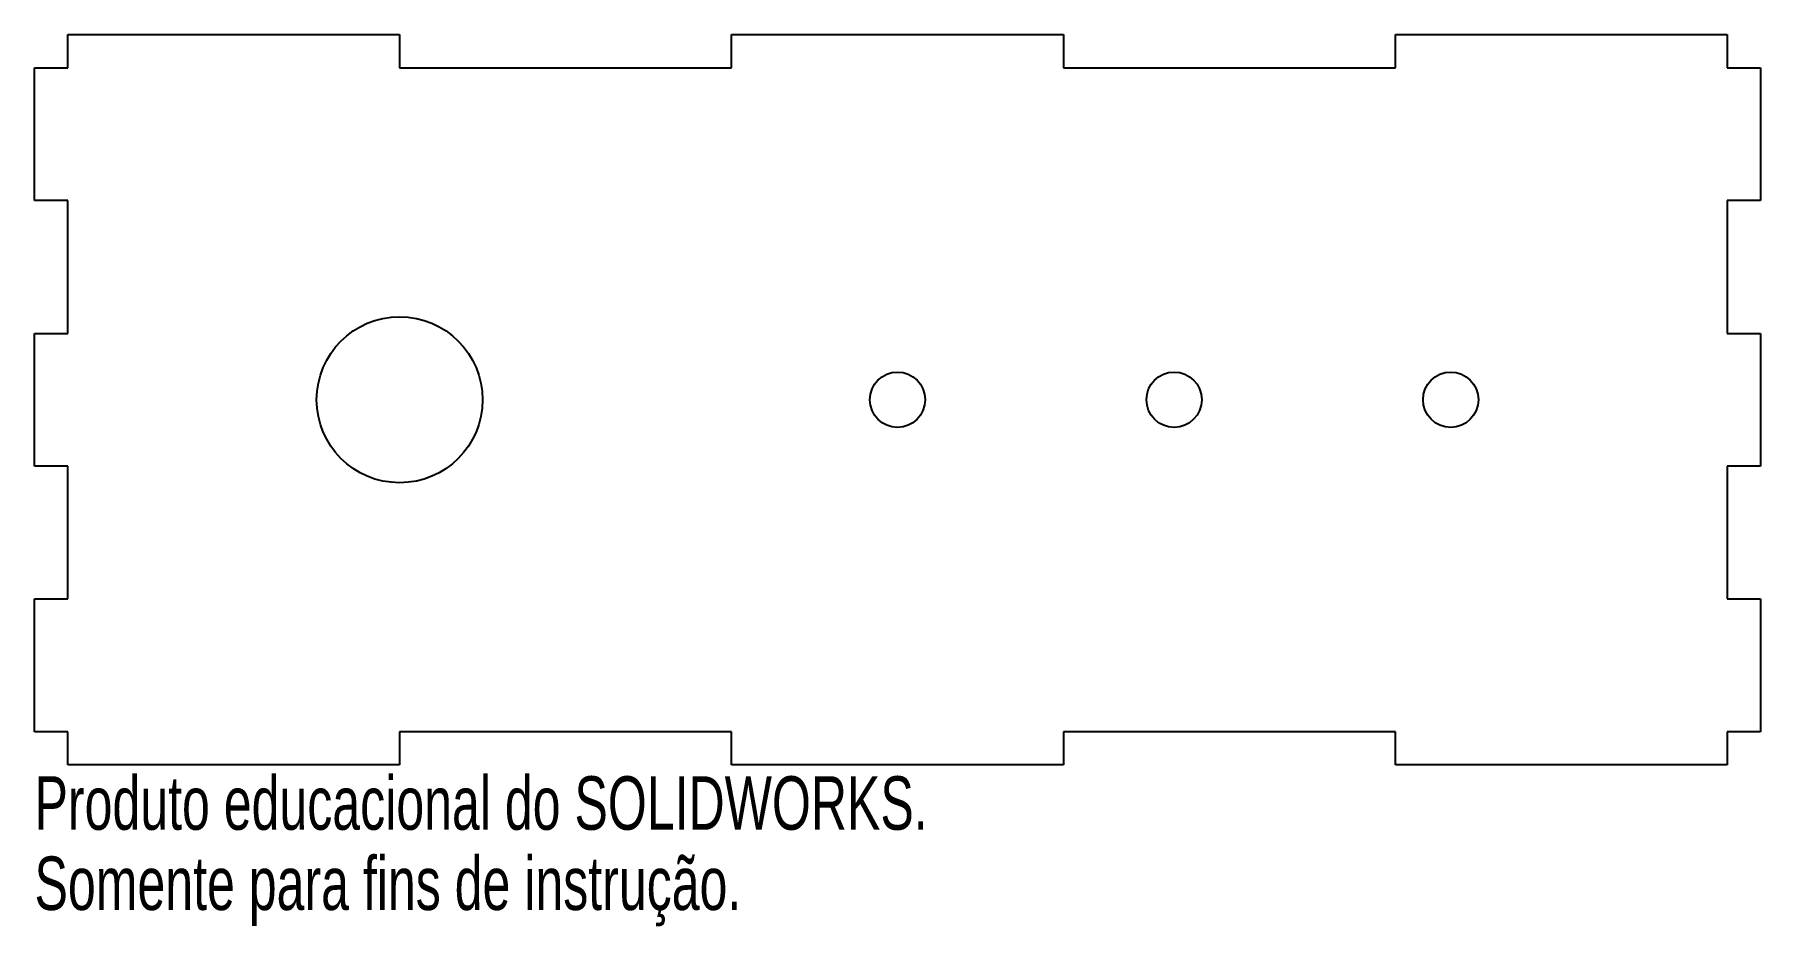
# Model space of a CAD drawing. Header units: millimetres. Extents: x -7.4 to 8.2, y -4.8 to 3.3.
import ezdxf

# ---------------------------------------------------------------- set-up
doc = ezdxf.new("R2010")
doc.units = ezdxf.units.MM
doc.styles.add('SLDTEXTSTYLE0', font='TXT', dxfattribs={"width": 0.7})

msp = doc.modelspace()

# ---------------------------------------------------------------- linework, layer by layer
at = {"color": 7, "linetype": 'Continuous', "lineweight": 25}
for p, q in [((-7.07, 3), (-7.07, 3.3)), ((-7.07, 3.3), (-4.07, 3.3)), ((-4.07, 3.3), (-4.07, 3)), ((-1.07, 3), (-1.07, 3.3)), ((-1.07, 3.3), (1.93, 3.3)), ((1.93, 3.3), (1.93, 3)), ((4.93, 3), (4.93, 3.3)), ((4.93, 3.3), (7.93, 3.3)), ((7.93, 3.3), (7.93, 3)), ((-7.37, 1.8), (-7.37, 3)), ((-7.37, 3), (-7.07, 3)), ((-4.07, 3), (-1.07, 3)), ((1.93, 3), (4.93, 3)), ((7.93, 3), (8.23, 3)), ((8.23, 3), (8.23, 1.8)), ((-7.07, 1.8), (-7.37, 1.8)), ((-7.07, 0.6), (-7.07, 1.8)), ((8.23, 1.8), (7.93, 1.8)), ((7.93, 1.8), (7.93, 0.6)), ((-7.37, -0.6), (-7.37, 0.6)), ((-7.37, 0.6), (-7.07, 0.6)), ((7.93, 0.6), (8.23, 0.6)), ((8.23, 0.6), (8.23, -0.6)), ((-7.07, -0.6), (-7.37, -0.6)), ((-7.07, -1.8), (-7.07, -0.6)), ((8.23, -0.6), (7.93, -0.6)), ((7.93, -0.6), (7.93, -1.8)), ((-7.37, -3), (-7.37, -1.8)), ((-7.37, -1.8), (-7.07, -1.8)), ((7.93, -1.8), (8.23, -1.8)), ((8.23, -1.8), (8.23, -3)), ((-7.07, -3), (-7.37, -3)), ((-7.07, -3.3), (-7.07, -3)), ((-1.07, -3), (-4.07, -3)), ((-4.07, -3), (-4.07, -3.3)), ((-1.07, -3.3), (-1.07, -3)), ((4.93, -3), (1.93, -3)), ((1.93, -3), (1.93, -3.3)), ((4.93, -3.3), (4.93, -3)), ((8.23, -3), (7.93, -3)), ((7.93, -3), (7.93, -3.3)), ((-4.07, -3.3), (-7.07, -3.3)), ((1.93, -3.3), (-1.07, -3.3)), ((7.93, -3.3), (4.93, -3.3))]:
    msp.add_line(p, q, dxfattribs=at)
for centre, radius in [((-4.07, 0), 0.75), ((0.43, 0), 0.25), ((2.93, 0), 0.25), ((5.43, 0), 0.25)]:
    msp.add_circle(centre, radius, dxfattribs=at)

# ---------------------------------------------------------------- texts
at = {"color": 7, "linetype": 'Continuous', "char_height": 0.48336, "attachment_point": 1, "style": 'SLDTEXTSTYLE0'}
for s, insert in [('Produto educacional do SOLIDWORKS.', (-7.37, -3.402)), ('Somente para fins de instrução.', (-7.37, -4.127))]:
    msp.add_mtext(s, dxfattribs=dict(at, insert=insert))

doc.saveas('drawing.dxf')
